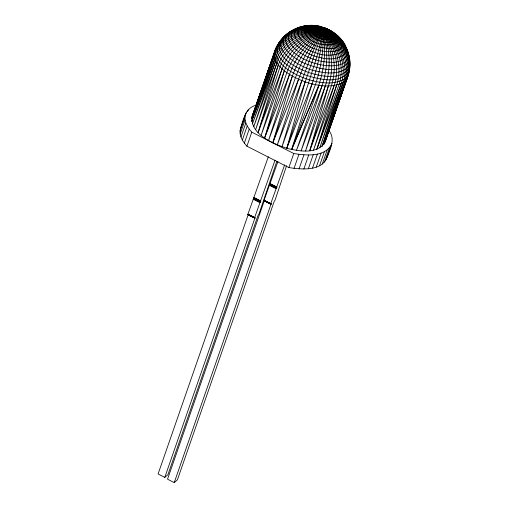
<?xml version="1.0" encoding="UTF-8"?>
<svg xmlns="http://www.w3.org/2000/svg" width="508" height="508" viewBox="0 0 508 508"><rect width="100%" height="100%" fill="white"/><g stroke="black" fill="none" stroke-linecap="round" stroke-linejoin="round"><path stroke-width="0.76" d="M325.628 28.169L323.869 27.515L323.755 27.819L325.768 28.569L325.368 28.073C314.42 43.758 308.845 62.909 301.822 80.651L277.279 144.951L298.558 79.267L303.416 66.713L310.89 50.717L316.998 39.789L323.456 30.861L325.38 29.185L326.828 28.689C340.671 34.519 350.069 49.117 349.917 64.11C349.872 71.939 348.069 82.01 339.134 84.188C329.178 87.338 318.414 85.75 308.572 82.982C293.567 78.334 264.255 63.906 278.047 44.183C286.69 29.274 305.949 21.755 322.364 27.032C321.602 46.145 314.007 64.707 308.572 82.982L286.798 148.323C272.948 143.516 249.79 134.347 252.152 116.211L274.682 51.397C277.698 43.974 282.429 36.862 289.312 32.563M348.24 74.384L348.298 73.19M349.136 70.802L347.802 76.683L325.082 142.049C317.335 154.756 298.964 151.219 286.798 148.323L305.168 81.896L323.875 27.521L321.704 27.159M349.758 66.402L349.771 62.903M256 105.296C245.313 107.728 243.415 119.812 240.506 128.537C238.696 135.109 242.659 141.51 246.907 146.202L288.881 167.557C301.384 169.596 324.79 171.736 327.47 154.711M327.095 157.391C330.384 149.06 335.623 138.684 328.892 130.55M248.234 214.535L247.847 214.427L254.552 217.837L254.902 217.621L254.851 218.243L164.782 477.387L158.083 473.977L248.234 214.535L254.94 217.945M264.338 200.603L263.95 200.495L270.65 203.905L271.005 203.689L270.954 204.311L174.231 482.6L167.526 479.19L264.338 200.603L271.037 204.013M349.301 69.444L349.707 67.17L348.672 73.685L325.082 142.049L325.641 139.63M240.024 131.185L244.907 117.151L245.383 114.497M279.051 42.736C270.542 57.944 292.868 69.602 304.019 74.505C317.405 78.981 340.138 85.56 349.218 70.606C352.787 54.261 343.002 35.662 325.634 32.76C306.267 26.791 281.413 34.709 274.187 54.889L251.6 118.631L274.276 53.099C278.93 37.052 295.161 24.206 312.191 25.8C334.137 34.887 340.868 64.313 334.169 85.414L309.715 150.749L328.428 85.909C333.038 71.819 332.765 56.14 327.793 42.189C324.561 34.366 318.827 23.082 308.483 25.622M347.091 78.276L323.907 144.24L346.069 79.75C356.876 49.117 316.23 14.281 288.595 32.747M339.839 38.494C337.375 34.735 333.324 32.36 329.584 30.093C325.279 29.356 321.697 32.709 318.148 34.576C304.806 44.456 295.294 58.966 289.509 74.384L264.643 137.96L284.366 70.669C291.7 51.918 307.613 33.49 328.587 31.02C340.106 33.547 350.209 49.587 348.913 61.138C339.788 75.495 317.608 68.358 304.832 63.449C295.027 59.373 273.749 44.666 287.63 33.49M298.558 79.267L272.771 142.843L292.373 76.117C297.377 62.382 304.876 49.454 314.769 38.652C319.24 35.293 325.418 25.781 331.464 31.299M346.069 79.75L322.123 146.177L343.141 82.277C352.368 56.979 326.65 21.26 299.212 27.476C276.523 36.322 308.299 56.229 319.265 57.233C335.324 62.573 357.778 54.699 338.842 36.957C330.537 28.245 316.789 32.207 307.302 36.671C295.097 43.034 284.88 53.708 280.13 66.726L258.147 132.48L282.124 68.713C287.268 54.737 297.942 42.939 311.067 35.979C319.011 32.283 330.797 28.067 337.547 35.998M343.141 82.277L319.767 147.822L341.268 83.318C346.037 68.999 341.725 52.781 332.429 41.25C324.656 32.588 313.131 22.936 300.647 26.886M258.147 132.48L278.403 64.707C286.258 43.739 310.325 27.642 332.823 33.318C344.037 36.208 341.097 50.184 329.717 48.425C319.132 48.089 306.756 44.025 301.568 34.099C299.574 23.851 314.42 24.619 320.834 26.619L321.704 27.915L322.218 30.436L322.116 38.792L320.542 50.552L317.716 64.141L314.014 77.711L291.649 149.53L319.062 85.287L296.443 150.387L322.104 85.655C326.415 72.669 327.749 58.68 326.009 45.117C324.199 38.691 323.774 26.924 315.544 25.794C324.663 25.61 323.101 38.779 324.536 44.933C325.101 58.566 323.107 72.314 318.789 85.255L291.649 149.53L315.404 84.671C319.443 72.758 321.926 60.319 322.866 47.771C322.897 40.577 324.809 31.071 317.659 26.48C311.899 23.114 300.082 28.746 306.534 35.776C314.865 49.778 356.127 47.746 328.231 29.369M301.822 80.651L281.984 146.787L305.168 81.896M341.268 83.318L316.884 149.142L336.76 84.887C344.24 62.967 332.403 27.451 306.273 25.698C287.668 28.969 304.546 46.66 314.414 48.59C322.091 52.743 348.532 55.232 340.754 39.389C319.919 22.962 283.978 33.744 274.955 58.699L251.682 121.222L274.187 54.889M310.502 25.641C320.656 25.273 325.774 36.697 327.45 45.212C330.295 58.623 329.635 72.841 325.33 85.877L305.556 151.003L328.428 85.909M282.124 68.713L261.156 135.274L284.366 70.669M289.509 74.384L268.535 140.5L292.373 76.117M343.846 43.72C327.47 17.844 284.328 38.602 276.962 62.687L255.651 129.629L278.403 64.707M334.169 85.414L313.512 150.127L336.76 84.887M322.104 85.655L301.104 150.882L325.33 85.877M322.123 146.177L344.748 81.09C353.397 54.991 328.651 25.667 302 26.962C282.575 32.429 305.683 50.984 315.347 52.489C325.145 58.293 356.819 55.194 339.325 38.678C317.9 22.981 284.467 36.741 275.806 60.681L253.721 126.771L276.962 62.687M309.715 150.749L331.387 85.75C336.296 70.599 334.823 53.397 327.425 39.294C321.799 26.257 302.349 25.641 291.192 31.21C284.067 37.935 292.303 47.638 298.444 51.613C308.108 58.337 319.843 62.268 331.641 62.262C339.28 63.284 351.885 56.871 345.929 47.923C338.347 35.001 322.351 30.397 308.229 30.334C300.184 30.639 292.17 33.16 285.648 37.941C281.127 41.973 274.517 47.092 275.596 53.854C279.286 66.135 291.884 72.873 302.889 77.635C315.747 82.315 331.235 85.979 344.03 79.254C350.025 76.035 348.875 68.231 348.272 62.56C347.078 55.855 343.929 49.593 339.541 44.406C329.025 32.487 311.683 25.432 295.98 29.877C283.896 31.89 282.88 41.897 290.627 49.524C300.025 59.011 313.207 64.116 326.314 65.621C334.118 66.262 346.183 65.875 348.513 56.547C341.757 28.416 296.52 20.079 279.114 43.148C277.362 59.036 296.094 67.583 308.439 72.479C321.107 76.238 341.141 81.109 349.447 67.469C349.656 38.97 313.512 20.263 289.319 33.452C263.646 47.377 302.355 68.923 315.944 71.044C325.882 73.203 337.744 74.809 346.494 68.409C354.082 60.839 345.624 49.003 340.131 42.672C321.532 22.117 283.547 31.312 274.415 56.763L251.682 121.222L275.025 58.864L252.393 123.952L275.806 60.681M264.643 137.96L286.829 72.561C291.922 58.725 300.996 46.272 312.763 37.363C318.529 33.922 328.295 26.473 334.08 33.49M347.802 76.683L325.901 138.894L331.241 123.209M333.019 117.983L335.312 111.265M251.6 118.631L274.682 51.397M256.413 105.061L253.587 113.271L254.381 111.036M257.435 102.07L260.261 93.859M261.544 90.126L276.079 48.819M316.884 149.142L339.134 84.188C345.11 65.672 337.82 43.783 322.332 32.131C309.67 44.704 301.669 61.252 295.396 77.749L272.771 142.843M246.482 112.052L240.506 128.537M247.675 111.335L248.19 109.855M240.176 134.01L245.059 119.977L244.907 117.151M240.957 136.969L245.84 122.93L245.059 119.977M242.354 140.018L247.231 125.978L245.84 122.93M244.348 143.11L249.225 129.07L247.231 125.978M246.907 146.202L251.784 132.163L249.225 129.07M247.847 214.427L268.357 156.705M254.552 217.837L275.057 160.115M276.879 161.252L258.985 213.995L258.02 215.5L167.951 474.643L164.782 477.387M263.95 200.495L277.959 161.461M270.65 203.905L284.658 164.871M286.569 165.748L275.088 200.063L274.123 201.568L177.4 479.857L174.231 482.6M288.881 167.557L293.764 153.518C306.375 155.55 325.742 157.499 331.972 143.351M294.049 168.396L298.926 154.356M299.066 168.872L303.943 154.832M303.86 168.974L308.743 154.934M308.369 168.707L313.245 154.667M312.522 168.072L317.398 154.032M316.262 167.075L321.139 153.041M319.526 165.741L324.409 151.702M322.282 164.078L327.165 150.038M324.479 162.109L329.362 148.069M326.092 159.874L330.975 145.834M325.895 138.887L348.209 74.981M275.399 49.803L252.152 116.211L253.333 114.021M257.531 102.076L259.893 95.358M286.798 148.323L311.995 83.915M279.8 41.618L283.083 38.151M289.871 32.137L292.767 30.359M293.37 30.112L296.932 28.359M297.561 28.175L299.86 27.14M319.64 26.6L320.834 26.619M302.457 26.67L303.828 26.499M305.867 25.832L307.194 25.762M323.78 27.838C306.699 21.565 302.184 35.185 319.392 40.735C334.791 46.723 341.808 34.735 324.987 28.289M326.828 28.689L329.641 30.315M325.368 28.073L327.349 28.899M326.428 28.848L327.736 29.4M251.784 132.163L293.764 153.518M270.237 183.674L276.943 187.084M270.173 183.845L276.879 187.255M270.097 184.029L276.796 187.433M270.008 184.207L276.714 187.617M269.913 184.385L276.619 187.795M269.818 184.556L276.517 187.966M269.716 184.709L276.416 188.119M269.615 184.842L276.314 188.252M269.519 184.956L276.219 188.366M269.43 185.045L276.13 188.449M269.272 185.179L275.977 188.589M264.185 200.298L271.005 203.689M264.109 200.355L271.056 203.892M264.3 200.743L271.005 204.153M264.249 200.901L270.954 204.311M254.14 197.606L260.839 201.016M254.076 197.777L260.775 201.187M254 197.955L260.699 201.365M253.911 198.139L260.61 201.549M253.816 198.317L260.515 201.727M253.714 198.488L260.413 201.892M253.613 198.641L260.312 202.051M253.511 198.774L260.217 202.184M253.422 198.888L260.121 202.298M253.333 198.971L260.033 202.381M253.174 199.111L259.874 202.521M248.152 214.205L254.94 217.659M248.006 214.287L254.953 217.824M248.202 214.674L254.902 218.084M248.152 214.833L254.851 218.243M340.233 39.091L341.706 40.564M344.132 44.279L345.992 47.765M346.227 48.393L347.91 52.826M348.164 53.416L349.085 57.493M349.256 58.096L349.675 61.551M311.791 30.359C313.239 37.852 327.33 42.989 332.029 36.347C330.581 28.854 316.484 23.711 311.791 30.359M315.354 30.664C316.325 35.693 325.787 39.148 328.936 34.684C327.965 29.655 318.503 26.206 315.354 30.664M318.878 31.261C319.361 33.788 324.117 35.516 325.698 33.28C325.209 30.753 320.459 29.02 318.878 31.261"/></g></svg>
